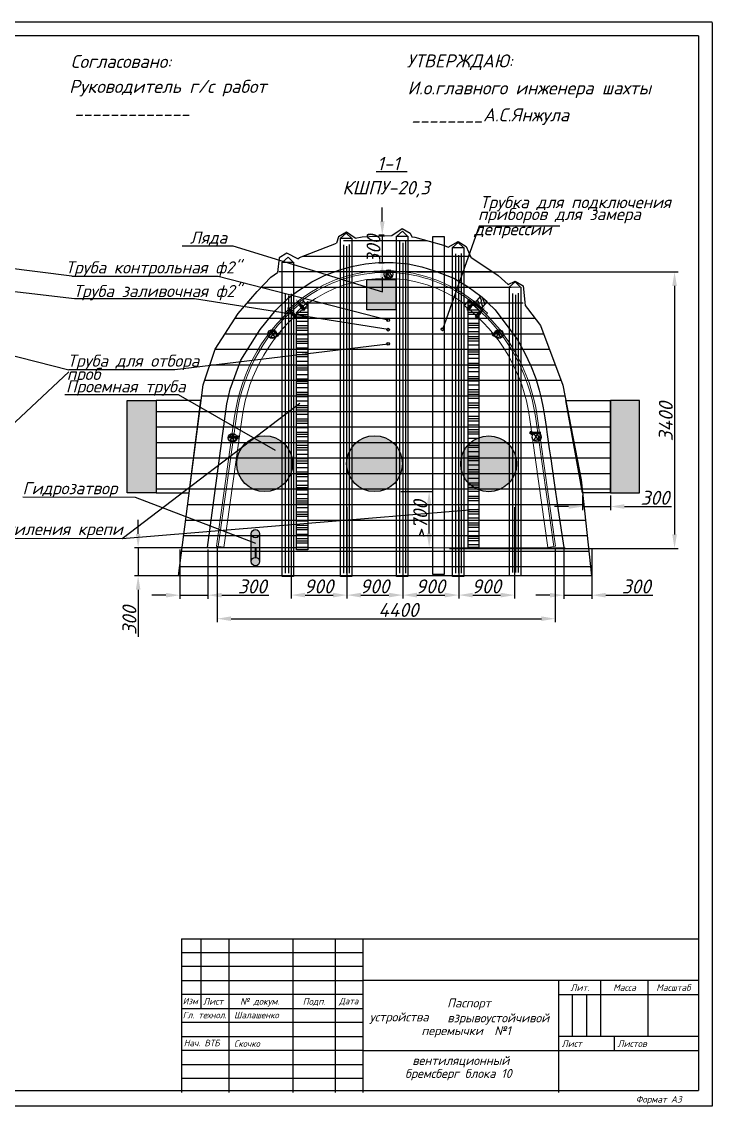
# Model space of a CAD drawing. Header units: millimetres. Extents: x 2479 to 6465, y 644 to 4399.
# Drawn here: x 4567.5 to 4814.7, y 1513.2 to 1901.4 of the extents above; entities that cross this region are included whole.
import ezdxf
from ezdxf.enums import TextEntityAlignment as Align

# ---------------------------------------------------------------- set-up
doc = ezdxf.new("R2010")
doc.units = ezdxf.units.MM
doc.header["$PDMODE"] = 1
doc.linetypes.add('DASHDOT', pattern=[25.4, 12.7, -6.35, 0, -6.35])
doc.layers.add('Layer1', color=5, linetype='Continuous')
doc.layers.add('надписи', color=7, linetype='Continuous')
doc.layers.add('Основной', color=7, linetype='Continuous', lineweight=9)
doc.styles.add('3m', font='italict.shx', dxfattribs={"height": 3})
doc.styles.get("Standard").update_dxf_attribs({"font": 'isocpeui.ttf'})
doc.dimstyles.new('ISO-25$0', dxfattribs={"dimtxt": 2.5, "dimasz": 2.5, "dimexe": 1.25, "dimexo": 2, "dimgap": 3, "dimtad": 1, "dimjust": 2, "dimtih": 1, "dimtoh": 1, "dimdec": 3, "dimlfac": 0.1, "dimtxsty": '3m', "dimblk": 'NONE', "dimcen": 2.5, "dimdle": 2, "dimse1": 1, "dimse2": 1, "dimclrd": 256, "dimclrt": 5, "dimadec": 0, "dimazin": 0, "dimtm": 1e-09, "dimtfac": 1, "dimtdec": 3, "dimtmove": 0, "dimatfit": 3, "dimfxl": 0, "dimlwd": 0, "dimlwe": 0, "dimarcsym": 0})
pattern_1 = [(180, (1736.597, 11.671), (-9e-16, -5.55625), [])]

# ---------------------------------------------------------------- blocks, each defined once
blk = doc.blocks.new('4566')
at = {"color": 7, "linetype": 'DASHDOT', "lineweight": 15}
blk.add_lwpolyline([(2206.3, 8616), (2206.3, 8662.4, -0.399969)], format="xyb", dxfattribs=at)
at = {"color": 7, "linetype": 'Continuous', "lineweight": 15}
for points in [[(2202.8, 8640.5), (2202, 8638)], [(2206.3, 8618.5), (2202, 8618.5)], [(2202.8, 8636.1), (2202.8, 8632.3)], [(2203.8, 8636.5), (2205, 8636.7)], [(2203.8, 8631.9), (2206.2, 8631.9)], [(2204.4, 8631.9), (2204.4, 8629.3)], [(2204.4, 8629.3), (2206.2, 8629.3)], [(2204.4, 8629.3), (2205, 8628.7)], [(2204.8, 8636.1), (2204.8, 8632.3)], [(2205, 8631.9), (2205, 8628.7)], [(2205, 8628.7), (2206.2, 8628.7)], [(2206.3, 8629.3), (2206.3, 8629.3)], [(2206.3, 8628.7), (2206.3, 8628.7)], [(2206.3, 8618.5), (2210.6, 8618.5)], [(2208.8, 8631.9), (2206.4, 8631.9)], [(2208.1, 8629.3), (2206.4, 8629.3)], [(2207.6, 8628.7), (2206.4, 8628.7)], [(2208.8, 8636.5), (2207.6, 8636.7)], [(2207.6, 8631.9), (2207.6, 8628.7)], [(2208.1, 8629.3), (2207.6, 8628.7)], [(2207.8, 8636.1), (2207.8, 8632.3)], [(2208.1, 8631.9), (2208.1, 8629.3)], [(2209.7, 8640.5), (2210.6, 8638)], [(2209.7, 8636.1), (2209.7, 8632.3)]]:
    blk.add_lwpolyline(points, dxfattribs=at)
for points in [[(2202, 8618.5), (2202, 8638, 0.307362)], [(2204.3, 8639.8), (2204.3, 8656.2, 0.418788)], [(2208.3, 8639.8), (2208.3, 8656.2, -0.418788)], [(2210.6, 8618.5), (2210.6, 8638, -0.3072)]]:
    blk.add_lwpolyline(points, format="xyb", dxfattribs=at)
for centre, radius, start, end in [((2206.7, 8655), 2.62, 98.149, 153.8203), ((2205.9, 8655), 2.62, 26.1797, 81.851), ((2205.7, 8641.8), 5.29, 224.9447, 275.812), ((2205.7, 8643.9), 4.42, 230.4708, 278.6126), ((2203.8, 8635.1), 1.43, 48.5483, 132.3114), ((2203.8, 8633.3), 1.43, 227.6886, 311.4517), ((2206, 8634), 2.44, 84.4776, 121.676), ((2206, 8634.3), 2.44, 238.324, 275.5224), ((2206.9, 8643.9), 4.42, 261.3874, 309.5292), ((2206.8, 8641.8), 5.29, 264.188, 315.0553), ((2206.5, 8634), 2.44, 58.324, 95.5224), ((2206.5, 8634.3), 2.44, 264.4776, 301.676), ((2208.7, 8635.1), 1.43, 47.6886, 131.4517), ((2208.7, 8633.3), 1.43, 228.5483, 312.3114)]:
    blk.add_arc(centre, radius, start, end, dxfattribs=at)
blk = doc.blocks.new('rasklin')
at = {"color": 22, "linetype": 'Continuous'}
for p, q in [((-1.56, 0.8), (-0.89, 1.2)), ((-0.89, 1.2), (-0.18, 1.44)), ((-0.18, 1.44), (0.36, 2.21)), ((0.36, 2.21), (0.9, 2.6)), ((0.9, 2.6), (1.57, 2.69))]:
    blk.add_line(p, q, dxfattribs=at)
at = {"color": 7, "linetype": 'Continuous'}
blk.add_lwpolyline([(-1.58, 0), (-1.58, 3.19), (1.58, 3.19), (1.58, 0)], close=True, dxfattribs=at)
at = {"color": 22, "linetype": 'Continuous'}
for points in [[(-1.57, 2.74), (-1.44, 2.82), (-1.34, 3.06), (-0.91, 3), (-0.65, 3.19)], [(-1.57, 1.88), (-1.03, 2.33), (-0.22, 2.69), (0.48, 3.18)], [(-1.57, 0), (-1.09, 0.24), (-0.17, 0.33), (0.22, 0.84), (0.86, 1.17), (1.39, 1.36), (1.57, 1.63)], [(0.77, 0), (0.97, 0.16), (1.2, 0.27), (1.32, 0.47), (1.57, 0.58)]]:
    blk.add_lwpolyline(points, dxfattribs=at)
blk = doc.blocks.new('*D278')
at = {"color": 0, "linetype": 'Continuous', "lineweight": -2}
for p, q in [((4708.98, 1811.78), (4802.44, 1811.78)), ((4801.19, 1806.78), (4801.19, 1717.84)), ((4720.68, 1712.84), (4802.44, 1712.84))]:
    blk.add_line(p, q, dxfattribs=at)
at = {"color": 0, "linetype": 'Continuous', "lineweight": 40}
for points in [[(4800.36, 1806.78), (4802.02, 1806.78), (4801.19, 1811.78)], [(4800.36, 1717.84), (4802.02, 1717.84), (4801.19, 1712.84)]]:
    blk.add_solid(points, dxfattribs=at)
at = {"layer": 'Defpoints', "color": 0, "linetype": 'Continuous', "lineweight": 40}
for p in [(4708.35, 1811.78), (4720.05, 1712.84), (4801.19, 1712.84)]:
    blk.add_point(p, dxfattribs=at)
at = {"color": 0, "linetype": 'Continuous', "lineweight": 18, "insert": (4798.06, 1758.21), "char_height": 5, "attachment_point": 5, "rotation": 90}
blk.add_mtext('3400', dxfattribs=at)
blk = doc.blocks.new('*D279')
at = {"color": 0, "linetype": 'Continuous', "lineweight": -2}
for p, q in [((4637.44, 1713.68), (4637.44, 1686.44)), ((4758.51, 1712.85), (4758.51, 1686.44)), ((4642.44, 1687.69), (4753.51, 1687.69))]:
    blk.add_line(p, q, dxfattribs=at)
at = {"color": 0, "linetype": 'Continuous', "lineweight": 40}
for points in [[(4642.44, 1688.52), (4642.44, 1686.86), (4637.44, 1687.69)], [(4753.51, 1688.52), (4753.51, 1686.86), (4758.51, 1687.69)]]:
    blk.add_solid(points, dxfattribs=at)
at = {"layer": 'Defpoints', "color": 0, "linetype": 'Continuous', "lineweight": 40}
for p in [(4637.44, 1714.3), (4758.51, 1713.48), (4758.51, 1687.69)]:
    blk.add_point(p, dxfattribs=at)
at = {"color": 0, "linetype": 'Continuous', "lineweight": 18, "insert": (4702.35, 1690.81), "char_height": 5, "attachment_point": 5}
blk.add_mtext('4400', dxfattribs=at)
blk = doc.blocks.new('*D280')
at = {"color": 0, "linetype": 'Continuous', "lineweight": -2}
for p, q in [((4761.56, 1712.5), (4761.56, 1694.85)), ((4771.56, 1712.5), (4771.56, 1694.85)), ((4756.56, 1696.1), (4751.56, 1696.1)), ((4761.56, 1696.1), (4771.56, 1696.1)), ((4776.56, 1696.1), (4793.43, 1696.1))]:
    blk.add_line(p, q, dxfattribs=at)
at = {"color": 0, "linetype": 'Continuous', "lineweight": 40}
for points in [[(4756.56, 1696.94), (4756.56, 1695.27), (4761.56, 1696.1)], [(4776.56, 1696.94), (4776.56, 1695.27), (4771.56, 1696.1)]]:
    blk.add_solid(points, dxfattribs=at)
at = {"layer": 'Defpoints', "color": 0, "linetype": 'Continuous', "lineweight": 40}
for p in [(4761.56, 1713.13), (4771.56, 1713.13), (4771.56, 1696.1)]:
    blk.add_point(p, dxfattribs=at)
at = {"color": 0, "linetype": 'Continuous', "lineweight": 18, "insert": (4787.49, 1699.23), "char_height": 5, "attachment_point": 5}
blk.add_mtext('300', dxfattribs=at)
blk = doc.blocks.new('*D281')
at = {"color": 0, "linetype": 'Continuous', "lineweight": -2}
for p, q in [((4624.12, 1712.5), (4624.12, 1694.85)), ((4634.12, 1712.5), (4634.12, 1694.85)), ((4619.12, 1696.1), (4614.12, 1696.1)), ((4624.12, 1696.1), (4634.12, 1696.1)), ((4639.12, 1696.1), (4655.99, 1696.1))]:
    blk.add_line(p, q, dxfattribs=at)
at = {"color": 0, "linetype": 'Continuous', "lineweight": 40}
for points in [[(4619.12, 1696.94), (4619.12, 1695.27), (4624.12, 1696.1)], [(4639.12, 1696.94), (4639.12, 1695.27), (4634.12, 1696.1)]]:
    blk.add_solid(points, dxfattribs=at)
at = {"layer": 'Defpoints', "color": 0, "linetype": 'Continuous', "lineweight": 40}
for p in [(4624.12, 1713.13), (4634.12, 1713.13), (4634.12, 1696.1)]:
    blk.add_point(p, dxfattribs=at)
at = {"color": 0, "linetype": 'Continuous', "lineweight": 18, "insert": (4650.05, 1699.23), "char_height": 5, "attachment_point": 5}
blk.add_mtext('300', dxfattribs=at)
blk = doc.blocks.new('*D282')
at = {"color": 0, "linetype": 'Continuous', "lineweight": -2}
for p, q in [((4609.19, 1718.02), (4609.19, 1723.02)), ((4707.64, 1713.02), (4607.94, 1713.02)), ((4609.19, 1713.02), (4609.19, 1703.02)), ((4707.64, 1703.02), (4607.94, 1703.02)), ((4609.19, 1698.02), (4609.19, 1681.15))]:
    blk.add_line(p, q, dxfattribs=at)
at = {"color": 0, "linetype": 'Continuous', "lineweight": 40}
for points in [[(4608.36, 1718.02), (4610.03, 1718.02), (4609.19, 1713.02)], [(4608.36, 1698.02), (4610.03, 1698.02), (4609.19, 1703.02)]]:
    blk.add_solid(points, dxfattribs=at)
at = {"layer": 'Defpoints', "color": 0, "linetype": 'Continuous', "lineweight": 40}
for p in [(4708.27, 1713.02), (4609.19, 1703.02), (4708.27, 1703.02)]:
    blk.add_point(p, dxfattribs=at)
at = {"color": 0, "linetype": 'Continuous', "lineweight": 18, "insert": (4606.07, 1687.09), "char_height": 5, "attachment_point": 5, "rotation": 90}
blk.add_mtext('300', dxfattribs=at)
blk = doc.blocks.new('*D283')
at = {"color": 0, "linetype": 'Continuous', "lineweight": -2}
for p, q in [((4696.58, 1829.91), (4696.58, 1834.91)), ((4697.28, 1824.91), (4695.33, 1824.91)), ((4696.58, 1824.91), (4696.58, 1814.91)), ((4697.28, 1814.91), (4695.33, 1814.91)), ((4696.58, 1809.91), (4696.58, 1804.91))]:
    blk.add_line(p, q, dxfattribs=at)
at = {"color": 0, "linetype": 'Continuous', "lineweight": 40}
for points in [[(4695.74, 1829.91), (4697.41, 1829.91), (4696.58, 1824.91)], [(4695.74, 1809.91), (4697.41, 1809.91), (4696.58, 1814.91)]]:
    blk.add_solid(points, dxfattribs=at)
at = {"layer": 'Defpoints', "color": 0, "linetype": 'Continuous', "lineweight": 40}
for p in [(4697.91, 1824.91), (4696.58, 1814.91), (4697.91, 1814.91)]:
    blk.add_point(p, dxfattribs=at)
at = {"color": 0, "linetype": 'Continuous', "lineweight": 18, "insert": (4693.45, 1819.91), "char_height": 5, "attachment_point": 5, "rotation": 90}
blk.add_mtext('300', dxfattribs=at)
blk = doc.blocks.new('*D284')
at = {"color": 0, "linetype": 'Continuous', "lineweight": -2}
for p, q in [((4768.27, 1731.78), (4768.27, 1726.58)), ((4778.27, 1731.78), (4778.27, 1726.58)), ((4763.27, 1727.83), (4758.27, 1727.83)), ((4768.27, 1727.83), (4778.27, 1727.83)), ((4783.27, 1727.83), (4800.14, 1727.83))]:
    blk.add_line(p, q, dxfattribs=at)
at = {"color": 0, "linetype": 'Continuous', "lineweight": 40}
for points in [[(4763.27, 1728.67), (4763.27, 1727), (4768.27, 1727.83)], [(4783.27, 1728.67), (4783.27, 1727), (4778.27, 1727.83)]]:
    blk.add_solid(points, dxfattribs=at)
at = {"layer": 'Defpoints', "color": 0, "linetype": 'Continuous', "lineweight": 40}
for p in [(4768.27, 1732.4), (4778.27, 1732.4), (4778.27, 1727.83)]:
    blk.add_point(p, dxfattribs=at)
at = {"color": 0, "linetype": 'Continuous', "lineweight": 18, "insert": (4794.21, 1730.96), "char_height": 5, "attachment_point": 5}
blk.add_mtext('300', dxfattribs=at)
blk = doc.blocks.new('*D292')
at = {"color": 0, "linetype": 'Continuous', "lineweight": -2}
for p, q in [((4703.21, 1733.2), (4714.6, 1733.2)), ((4713.35, 1718.2), (4713.35, 1728.2)), ((4703.21, 1713.2), (4714.6, 1713.2))]:
    blk.add_line(p, q, dxfattribs=at)
at = {"color": 0, "linetype": 'Continuous', "lineweight": 40}
for points in [[(4712.52, 1728.2), (4714.18, 1728.2), (4713.35, 1733.2)], [(4712.52, 1718.2), (4714.18, 1718.2), (4713.35, 1713.2)]]:
    blk.add_solid(points, dxfattribs=at)
at = {"layer": 'Defpoints', "color": 0, "linetype": 'Continuous', "lineweight": 40}
for p in [(4702.58, 1733.2), (4713.35, 1733.2), (4702.58, 1713.2)]:
    blk.add_point(p, dxfattribs=at)
at = {"color": 0, "linetype": 'Continuous', "lineweight": 18, "insert": (4710.19, 1723.2), "char_height": 5, "attachment_point": 5, "rotation": 90}
blk.add_mtext('>700', dxfattribs=at)
blk = doc.blocks.new('*D297')
at = {"color": 0, "linetype": 'Continuous', "lineweight": -2}
for p, q in [((4723.95, 1727.59), (4723.95, 1694.89)), ((4743.95, 1727.59), (4743.95, 1694.89)), ((4728.95, 1696.14), (4738.95, 1696.14))]:
    blk.add_line(p, q, dxfattribs=at)
at = {"color": 0, "linetype": 'Continuous', "lineweight": 40}
for points in [[(4728.95, 1696.97), (4728.95, 1695.3), (4723.95, 1696.14)], [(4738.95, 1696.97), (4738.95, 1695.3), (4743.95, 1696.14)]]:
    blk.add_solid(points, dxfattribs=at)
at = {"layer": 'Defpoints', "color": 0, "linetype": 'Continuous', "lineweight": 40}
for p in [(4723.95, 1728.21), (4743.95, 1728.21), (4743.95, 1696.14)]:
    blk.add_point(p, dxfattribs=at)
at = {"color": 0, "linetype": 'Continuous', "lineweight": 18, "insert": (4733.82, 1699.26), "char_height": 5, "attachment_point": 5}
blk.add_mtext('900', dxfattribs=at)
blk = doc.blocks.new('*D274')
at = {"color": 0, "linetype": 'Continuous', "lineweight": -2}
for p, q in [((4703.95, 1727.59), (4703.95, 1694.89)), ((4723.95, 1727.59), (4723.95, 1694.89)), ((4708.95, 1696.14), (4718.95, 1696.14))]:
    blk.add_line(p, q, dxfattribs=at)
at = {"color": 0, "linetype": 'Continuous', "lineweight": 40}
for points in [[(4708.95, 1696.97), (4708.95, 1695.3), (4703.95, 1696.14)], [(4718.95, 1696.97), (4718.95, 1695.3), (4723.95, 1696.14)]]:
    blk.add_solid(points, dxfattribs=at)
at = {"layer": 'Defpoints', "color": 0, "linetype": 'Continuous', "lineweight": 40}
for p in [(4703.95, 1728.21), (4723.95, 1728.21), (4723.95, 1696.14)]:
    blk.add_point(p, dxfattribs=at)
at = {"color": 0, "linetype": 'Continuous', "lineweight": 18, "insert": (4713.82, 1699.26), "char_height": 5, "attachment_point": 5}
blk.add_mtext('900', dxfattribs=at)
blk = doc.blocks.new('*D275')
at = {"color": 0, "linetype": 'Continuous', "lineweight": -2}
for p, q in [((4683.95, 1727.59), (4683.95, 1694.89)), ((4703.95, 1727.59), (4703.95, 1694.89)), ((4688.95, 1696.14), (4698.95, 1696.14))]:
    blk.add_line(p, q, dxfattribs=at)
at = {"color": 0, "linetype": 'Continuous', "lineweight": 40}
for points in [[(4688.95, 1696.97), (4688.95, 1695.3), (4683.95, 1696.14)], [(4698.95, 1696.97), (4698.95, 1695.3), (4703.95, 1696.14)]]:
    blk.add_solid(points, dxfattribs=at)
at = {"layer": 'Defpoints', "color": 0, "linetype": 'Continuous', "lineweight": 40}
for p in [(4683.95, 1728.21), (4703.95, 1728.21), (4703.95, 1696.14)]:
    blk.add_point(p, dxfattribs=at)
at = {"color": 0, "linetype": 'Continuous', "lineweight": 18, "insert": (4693.82, 1699.26), "char_height": 5, "attachment_point": 5}
blk.add_mtext('900', dxfattribs=at)
blk = doc.blocks.new('*D276')
at = {"color": 0, "linetype": 'Continuous', "lineweight": -2}
for p, q in [((4663.95, 1727.59), (4663.95, 1694.89)), ((4683.95, 1727.59), (4683.95, 1694.89)), ((4668.95, 1696.14), (4678.95, 1696.14))]:
    blk.add_line(p, q, dxfattribs=at)
at = {"color": 0, "linetype": 'Continuous', "lineweight": 40}
for points in [[(4668.95, 1696.97), (4668.95, 1695.3), (4663.95, 1696.14)], [(4678.95, 1696.97), (4678.95, 1695.3), (4683.95, 1696.14)]]:
    blk.add_solid(points, dxfattribs=at)
at = {"layer": 'Defpoints', "color": 0, "linetype": 'Continuous', "lineweight": 40}
for p in [(4663.95, 1728.21), (4683.95, 1728.21), (4683.95, 1696.14)]:
    blk.add_point(p, dxfattribs=at)
at = {"color": 0, "linetype": 'Continuous', "lineweight": 18, "insert": (4673.82, 1699.26), "char_height": 5, "attachment_point": 5}
blk.add_mtext('900', dxfattribs=at)

msp = doc.modelspace()

# ---------------------------------------------------------------- hatches: boundary and pattern name
msp.add_hatch(color=7).paths.add_polyline_path([(4691.00079, 1809.06442), (4701.44199, 1809.06442), (4701.44199, 1798.22435), (4691.00079, 1798.22435)])
h = msp.add_hatch()
h.set_pattern_fill('CLAY', color=12, style=0)
h.set_pattern_definition([(180, (8620.4567, 506.0203), (0, 4.7625), []), (180, (8620.4567, 506.814), (0, 4.7625), []), (180, (8620.4567, 507.608), (0, 4.7625), []), (180, (8620.4567, 509.1953), (0, 4.7625), [4.7625, -3.175])])
h.paths.add_polyline_path([(4727.25488, 1713.25104), (4731.31517, 1713.25104), (4731.27459, 1798.13898), (4727.25486, 1802.15479)])
h = msp.add_hatch()
h.set_pattern_fill('CLAY', color=12, style=0)
h.set_pattern_definition([(0, (776.736, 505.1415), (0, 4.7625), []), (0, (776.736, 505.935), (0, 4.7625), []), (0, (776.736, 506.729), (0, 4.7625), []), (0, (776.736, 508.3165), (0, 4.7625), [4.7625, -3.175])])
h.paths.add_polyline_path([(4669.93777, 1801.2759), (4665.91804, 1797.26009), (4665.87746, 1712.37216), (4669.93775, 1712.37216)])
h = msp.add_hatch(color=5)
edge = h.paths.add_edge_path()
edge.add_arc((4654.49195, 1743.18604), 10, 0, 360)
h = msp.add_hatch(color=5)
edge = h.paths.add_edge_path()
edge.add_arc((4693.8241, 1743.18604), 10, 0, 360)
h = msp.add_hatch(color=5)
edge = h.paths.add_edge_path()
edge.add_arc((4734.6701, 1743.13896), 10, 0, 360)
at = {"layer": 'Layer1'}
h = msp.add_hatch(color=7, dxfattribs=at)
h.paths.add_polyline_path([(4652.66954, 1718.12079, -1), (4649.66954, 1718.12079), (4649.66954, 1713.01675), (4652.66954, 1713.01675)])
h.paths.add_polyline_path([(4652.66954, 1718.12079, 1), (4649.66954, 1718.12079, 1)])
h.paths.add_polyline_path([(4652.66954, 1713.01675), (4649.66954, 1713.01675), (4649.66954, 1708.12075, -1), (4652.66954, 1708.12075)])
h.paths.add_polyline_path([(4649.66954, 1708.12075, 1), (4652.66954, 1708.12075, 1)])
at = {"layer": 'надписи'}
h = msp.add_hatch(dxfattribs=at)
h.set_pattern_fill('ANSI31', color=12, scale=1.75, angle=135, style=0)
h.set_pattern_definition(pattern_1)
h.paths.add_polyline_path([(4623.60268, 1703.04706), (4632.46465, 1771.43534), (4636.76021, 1784.14331), (4645.00005, 1796.88529), (4651.74625, 1804.84966), (4656.65258, 1809.92585), (4666.99091, 1817.01501), (4683.56845, 1823.35366), (4689.43852, 1824.31638), (4701.52911, 1824.92903), (4708.24959, 1824.22886), (4718.43841, 1821.34069), (4726.44377, 1818.34915), (4738.0963, 1810.47231), (4744.14159, 1805.04604), (4748.52224, 1798.65704), (4753.26551, 1792.57679), (4761.15068, 1771.3093), (4767.70875, 1737.37845), (4771.46295, 1703.04522)])
for points in [[(4605.25486, 1765.82305), (4615.69571, 1765.82305), (4615.69571, 1732.71785), (4605.25486, 1732.71785)], [(4788.66764, 1765.82305), (4778.22679, 1765.82305), (4778.22679, 1732.71785), (4788.66764, 1732.71785)]]:
    msp.add_hatch(color=256, dxfattribs=at).paths.add_polyline_path(points)
h = msp.add_hatch(dxfattribs=at)
h.set_pattern_fill('ANSI31', color=12, scale=1.75, angle=135, style=0)
h.set_pattern_definition(pattern_1)
h.paths.add_polyline_path([(4631.6486, 1765.76537), (4615.68582, 1765.76537), (4615.68582, 1732.7387), (4627.42463, 1732.7387)])
h = msp.add_hatch(dxfattribs=at)
h.set_pattern_fill('ANSI31', color=12, scale=1.75, angle=135, style=0)
h.set_pattern_definition(pattern_1)
h.paths.add_polyline_path([(4762.22683, 1765.76537), (4778.1896, 1765.76537), (4778.1896, 1732.7387), (4768.23624, 1732.7387)])

# ---------------------------------------------------------------- linework, layer by layer
at = {"color": 7}
for p, q in [((4234.90754, 1901.371), (4814.70477, 1901.371)), ((4814.70477, 1901.11641), (4814.70477, 1513.1796)), ((4254.90754, 1896.371), (4809.70477, 1896.371)), ((4809.70477, 1896.35067), (4809.70477, 1518.86984)), ((4624.70477, 1573.16104), (4809.70477, 1573.16104)), ((4624.78436, 1518.16104), (4624.78436, 1573.16104)), ((4631.70477, 1548.16104), (4631.70477, 1573.16104)), ((4641.70477, 1573.16104), (4641.70477, 1518.16104)), ((4664.70477, 1518.16104), (4664.70477, 1573.16104)), ((4679.70477, 1573.16104), (4679.70477, 1518.16104)), ((4689.70477, 1518.16104), (4689.70477, 1573.16104)), ((4624.70477, 1568.16104), (4689.70477, 1568.16104)), ((4689.70477, 1563.16104), (4624.70477, 1563.16104)), ((4624.70477, 1558.16104), (4689.70477, 1558.16104)), ((4809.70477, 1558.16104), (4689.70477, 1558.16104)), ((4759.70477, 1558.16104), (4759.70477, 1518.16104)), ((4774.70477, 1558.16104), (4774.70477, 1538.16104)), ((4791.70477, 1538.16104), (4791.70477, 1558.16104)), ((4689.70477, 1553.16104), (4624.70477, 1553.16104)), ((4759.70477, 1553.16104), (4809.70477, 1553.16104)), ((4764.70477, 1538.16104), (4764.70477, 1553.16104)), ((4769.70477, 1553.16104), (4769.70477, 1538.16104)), ((4624.70477, 1548.16104), (4689.70477, 1548.16104)), ((4689.70477, 1543.16104), (4624.70477, 1543.16104)), ((4624.70477, 1538.16104), (4689.70477, 1538.16104)), ((4809.70477, 1538.16104), (4759.70477, 1538.16104)), ((4779.70477, 1533.16104), (4779.70477, 1538.16104)), ((4689.70477, 1533.16104), (4624.70477, 1533.16104)), ((4689.70477, 1533.16104), (4809.70477, 1533.16104)), ((4624.70477, 1528.16104), (4689.70477, 1528.16104)), ((4689.70477, 1523.16104), (4624.70477, 1523.16104)), ((4254.98374, 1518.8173), (4809.70477, 1518.8173)), ((4814.70477, 1513.16104), (4234.75534, 1513.16104))]:
    msp.add_line(p, q, dxfattribs=at)
at = {"color": 112, "lineweight": 50}
for p, q in [((4698.14025, 1812.36292), (4698.14025, 1809.16957)), ((4657.23877, 1791.12886), (4659.35526, 1789.26652)), ((4738.6055, 1791.12886), (4736.48901, 1789.26652)), ((4736.48901, 1789.26652), (4736.06034, 1788.89175)), ((4641.32759, 1752.7164), (4645.01942, 1752.7164)), ((4753.37346, 1754.20019), (4749.25022, 1754.20019))]:
    msp.add_line(p, q, dxfattribs=at)
for p, q in [((4603.45426, 1716.39603), (4667.07947, 1764.84922)), ((4603.45426, 1716.39603), (4730.62181, 1726.94099)), ((4536.71165, 1716.55689), (4603.45426, 1716.39603))]:
    msp.add_line(p, q)
at = {"lineweight": 13}
msp.add_line((4633.99569, 1713.02465), (4762.0782, 1713.02465), dxfattribs=at)
at = {"color": 1, "lineweight": 40}
msp.add_line((4651.22936, 1712.96352), (4651.22936, 1709.61497), dxfattribs=at)
for points in [[(4662.79896, 1802.41327), (4663.03423, 1802.51543), (4666.24367, 1804.92737), (4671.40216, 1808.22108), (4675.90649, 1810.48512), (4680.99959, 1812.47623), (4685.57611, 1813.78281), (4690.59994, 1814.74551), (4695.25832, 1815.2), (4700.49052, 1815.2), (4705.81182, 1814.71546), (4710.77409, 1813.65597), (4715.2699, 1812.19385), (4722.14285, 1809.54239), (4727.37671, 1806.47171), (4731.89026, 1803.11316), (4736.98387, 1798.26466), (4740.82164, 1793.08546), (4744.80761, 1787.73796), (4747.64168, 1782.68116), (4749.77993, 1778.20185), (4751.4897, 1773.70541), (4752.7171, 1769.49022), (4753.44566, 1766.62135), (4754.17309, 1763.13806), (4754.78259, 1759.52975), (4755.21992, 1756.47586), (4755.63226, 1753.57502), (4756.35103, 1748.52406), (4756.87314, 1744.90718), (4758.01417, 1737.19838), (4759.58903, 1726.44005), (4761.52007, 1713.20407)], [(4634.07374, 1713.20407), (4640.94221, 1764.58271), (4642.15746, 1769.81283), (4645.96693, 1780.25438), (4652.8963, 1791.19246), (4658.50515, 1798.14975), (4663.0825, 1802.59469)]]:
    msp.add_lwpolyline(points)
at = {"lineweight": 30}
msp.add_lwpolyline([(4691.00079, 1809.06442), (4701.44199, 1809.06442), (4701.44199, 1798.22435), (4691.00079, 1798.22435)], close=True, dxfattribs=at)
at = {"color": 112, "lineweight": 50}
for points in [[(4697.65519, 1809.3977), (4698.74265, 1809.3977), (4698.82732, 1809.46476)], [(4658.96539, 1788.79361), (4659.84942, 1789.82963), (4659.84942, 1790.0664)], [(4736.87888, 1788.79361), (4735.99485, 1789.82963), (4735.99485, 1790.0664)], [(4750.05815, 1753.45571), (4749.84661, 1754.6802), (4749.89796, 1754.78235)], [(4644.6429, 1751.97192), (4644.85443, 1753.19641), (4644.80309, 1753.29856)]]:
    msp.add_lwpolyline(points, dxfattribs=at)
at = {"linetype": 'Continuous'}
for points in [[(4698.63952, 1812.35011), (4700.17466, 1810.03101), (4697.8022, 1809.75222), (4699.41343, 1812.42615), (4697.76414, 1812.04596), (4699.61642, 1809.63816)], [(4657.39189, 1790.94853), (4655.85675, 1788.62943), (4658.22922, 1788.35064), (4656.61798, 1791.02457), (4658.26728, 1790.64438), (4656.41499, 1788.23658)], [(4738.13187, 1790.94853), (4739.66701, 1788.62943), (4737.29455, 1788.35064), (4738.90579, 1791.02457), (4737.25649, 1790.64438), (4739.10877, 1788.23658)], [(4642.81075, 1753.83825), (4644.34589, 1751.51915), (4641.97343, 1751.24036), (4643.58466, 1753.91429), (4641.93537, 1753.5341), (4643.78765, 1751.1263)], [(4751.64235, 1754.10385), (4753.17748, 1751.78475), (4750.80502, 1751.50595), (4752.41626, 1754.17988), (4750.76696, 1753.7997), (4752.61925, 1751.39189)]]:
    msp.add_lwpolyline(points, dxfattribs=at)
for centre in [(4698.83629, 1810.96401), (4657.19513, 1789.56243), (4738.32864, 1789.56243), (4643.00752, 1752.45215), (4751.83911, 1752.71775)]:
    msp.add_circle(centre, 1.55653, dxfattribs=at)
for centre, radius in [((4698.68456, 1794.57327), 0.5), ((4698.68456, 1791.13985), 0.5), ((4718.166, 1791.27609), 0.5), ((4698.68456, 1786.06369), 0.5), ((4654.49195, 1743.18604), 10), ((4693.8241, 1743.18604), 10), ((4734.6701, 1743.13896), 10)]:
    msp.add_circle(centre, radius)
at = {"layer": 'Layer1', "lineweight": 30}
for points in [[(4649.66954, 1708.12075), (4649.66954, 1718.12079)], [(4652.66954, 1718.12079), (4652.66954, 1708.12075)]]:
    msp.add_lwpolyline(points, dxfattribs=at)
for centre in [(4651.16954, 1718.12079), (4651.16954, 1708.12075)]:
    msp.add_circle(centre, 1.5, dxfattribs=at)
at = {"layer": 'надписи', "color": 0}
msp.add_lwpolyline([(4694.43609, 1847.74343), (4705.48795, 1847.74343)], dxfattribs=at)
at = {"layer": 'надписи'}
for points in [[(4585.49814, 1810.27023), (4377.40842, 1836.56808)], [(4586.4589, 1802.17514), (4394.01587, 1824.72858)], [(4686.89293, 1823.89889), (4683.71858, 1826.03398), (4680.94823, 1824.34947), (4680.16395, 1822.0519)], [(4686.89293, 1823.89889), (4689.43852, 1824.31638), (4699.98346, 1824.85071)], [(4699.98346, 1824.85071), (4703.7414, 1827.37833), (4706.51175, 1825.69381), (4707.12269, 1824.34627)], [(4760.08188, 1828.23063), (4731.23922, 1828.23063), (4718.16525, 1791.22194)], [(4624.92503, 1821.11447), (4624.92503, 1821.11447), (4643.10549, 1821.11447), (4696.7085, 1804.69885)], [(4666.29783, 1816.53975), (4666.99091, 1817.01501), (4680.16395, 1822.0519)], [(4707.12269, 1824.34627), (4708.24959, 1824.22886), (4718.43841, 1821.34069), (4720.17234, 1820.69273)], [(4720.17234, 1820.69273), (4723.79008, 1822.64741), (4726.56044, 1820.96289), (4728.32063, 1817.08044)], [(4584.39047, 1776.70221), (4426.1768, 1816.99803)], [(4666.29783, 1816.53975), (4662.44579, 1818.49666), (4659.67544, 1816.81214), (4659.08313, 1811.59252)], [(4728.32063, 1817.08044), (4738.0963, 1810.47231), (4741.594, 1807.33276)], [(4585.49814, 1810.27023), (4585.49814, 1810.27023), (4637.78541, 1810.27023), (4698.58942, 1794.65727)], [(4747.75134, 1799.78136), (4748.52224, 1798.65704), (4753.26551, 1792.57679), (4761.15068, 1771.3093), (4767.70875, 1737.37845), (4771.46295, 1703.04522), (4623.60268, 1703.04706), (4632.46465, 1771.43534), (4636.76021, 1784.14331), (4645.00005, 1796.88529), (4651.74625, 1804.84966), (4656.65258, 1809.92585), (4659.08313, 1811.59252)], [(4741.594, 1807.33276), (4744.18189, 1808.50784), (4746.95224, 1806.82332), (4747.75134, 1799.78136)], [(4698.64791, 1791.18569), (4629.3919, 1802.17514), (4586.4589, 1802.17514), (4586.4589, 1802.17514)], [(4584.3893, 1776.92888), (4584.3893, 1776.92888), (4622.33841, 1776.92888), (4698.68456, 1786.06369)], [(4714.8127, 1784.79972), (4714.8127, 1784.79972)], [(4584.39047, 1776.01718), (4412.98248, 1615.43963)], [(4567.88017, 1731.33247), (4567.88017, 1731.33247), (4608.18767, 1731.17554), (4651.14199, 1714.73019)]]:
    msp.add_lwpolyline(points, dxfattribs=at)
at = {"layer": 'надписи', "color": 12}
for points in [[(4681.63867, 1823.87071), (4683.67913, 1825.69815), (4685.51123, 1823.91136)], [(4701.76646, 1824.609), (4703.80692, 1826.43645), (4705.63901, 1824.64966)], [(4682.66123, 1821.4554), (4682.66123, 1721.5519)], [(4683.77307, 1820.9795), (4683.77307, 1721.5519)], [(4684.71813, 1821.57437), (4684.71813, 1721.5519)], [(4702.78902, 1822.71901), (4702.78902, 1722.81552)], [(4703.90085, 1822.24312), (4703.90085, 1722.81552)], [(4704.84592, 1822.83799), (4704.84592, 1722.81552)], [(4721.75649, 1820.53798), (4723.79695, 1822.36542), (4725.62905, 1820.57864)], [(4660.8431, 1815.25109), (4662.88357, 1817.07853), (4664.71566, 1815.29174)], [(4722.77905, 1818.33848), (4722.77905, 1718.43499)], [(4723.89089, 1817.86258), (4723.89089, 1718.43499)], [(4724.83595, 1818.45746), (4724.83595, 1718.43499)], [(4742.07403, 1806.43427), (4744.11449, 1808.26171), (4745.94659, 1806.47493)], [(4661.86566, 1803.87222), (4661.86566, 1703.96873)], [(4662.9775, 1803.39632), (4662.9775, 1703.96873)], [(4663.92256, 1803.9912), (4663.92256, 1703.96873)], [(4682.66123, 1803.87222), (4682.66123, 1703.96873)], [(4683.77307, 1803.39632), (4683.77307, 1703.96873)], [(4684.71813, 1803.9912), (4684.71813, 1703.96873)], [(4702.78902, 1803.87222), (4702.78902, 1703.96873)], [(4703.90085, 1803.39632), (4703.90085, 1703.96873)], [(4704.84592, 1803.9912), (4704.84592, 1703.96873)], [(4722.77905, 1803.87222), (4722.77905, 1703.96873)], [(4723.89089, 1803.39632), (4723.89089, 1703.96873)], [(4724.83595, 1803.9912), (4724.83595, 1703.96873)], [(4743.18333, 1804.09596), (4743.18333, 1704.19247)], [(4744.29517, 1803.62006), (4744.29517, 1704.19247)], [(4745.24023, 1804.21494), (4745.24023, 1704.19247)]]:
    msp.add_lwpolyline(points, dxfattribs=at)
for points in [[(4701.72382, 1824.61976), (4705.78411, 1824.6444), (4705.78411, 1702.8439), (4701.72382, 1702.8439)], [(4681.59604, 1823.89277), (4685.65633, 1823.84077), (4685.65633, 1702.8439), (4681.59604, 1702.8439)], [(4721.71385, 1820.57481), (4725.77414, 1820.57806), (4725.77414, 1702.8439), (4721.71385, 1702.8439)], [(4660.80047, 1815.27598), (4664.86076, 1815.31705), (4664.86076, 1702.8439), (4660.80047, 1702.8439)], [(4742.11813, 1806.42137), (4746.17842, 1806.37245), (4746.17842, 1703.06764), (4742.11813, 1703.06764)], [(4731.27459, 1798.13898), (4727.25486, 1802.15479), (4727.25488, 1713.25104), (4731.31517, 1713.25104)], [(4665.91804, 1797.26009), (4669.93777, 1801.2759), (4669.93775, 1712.37216), (4665.87746, 1712.37216)]]:
    msp.add_lwpolyline(points, close=True, dxfattribs=at)
at = {"layer": 'надписи'}
for points in [[(4714.70347, 1824.50689), (4718.76376, 1824.45489), (4718.76376, 1703.45802), (4714.70347, 1703.45802)], [(4605.25486, 1765.82305), (4615.69571, 1765.82305), (4615.69571, 1732.71785), (4605.25486, 1732.71785)], [(4631.6486, 1765.76537), (4615.68582, 1765.76537), (4615.68582, 1732.7387), (4627.42463, 1732.7387), (4631.6486, 1765.76537)], [(4762.22683, 1765.76537), (4778.1896, 1765.76537), (4778.1896, 1732.7387), (4768.23624, 1732.7387), (4762.22683, 1765.76537)], [(4788.66764, 1765.82305), (4778.22679, 1765.82305), (4778.22679, 1732.71785), (4788.66764, 1732.71785)]]:
    msp.add_lwpolyline(points, close=True, dxfattribs=at)
at = {"layer": 'надписи', "elevation": 2}
msp.add_lwpolyline([(4582.97313, 1767.98061), (4582.97313, 1767.98061), (4623.48474, 1767.91052), (4658.29777, 1748.03088)], dxfattribs=at)
at = {"layer": 'Основной'}
for p, q in [((4668.06688, 1801.87875), (4669.73428, 1799.7045)), ((4727.68631, 1801.87875), (4726.01891, 1799.7045)), ((4661.60298, 1796.97667), (4661.96284, 1796.54848)), ((4734.24499, 1797.08944), (4733.79035, 1796.54848)), ((4637.18328, 1713.65804), (4643.72018, 1760.17047)), ((4637.81705, 1713.56897), (4644.35395, 1760.0814)), ((4639.88641, 1713.20407), (4646.43351, 1759.78914)), ((4755.85144, 1713.20407), (4749.30433, 1759.78914)), ((4757.92946, 1713.50727), (4751.3839, 1760.0814)), ((4758.56303, 1713.59778), (4752.01767, 1760.17047)), ((4639.83189, 1713.2858), (4637.11856, 1713.66713)), ((4755.81642, 1713.20542), (4758.61512, 1713.60522))]:
    msp.add_line(p, q, dxfattribs=at)
at = {"layer": 'Основной', "extrusion": (0, 0, -1)}
msp.add_line((4731.23363, 1799.72225), (4734.24499, 1797.08944), dxfattribs=at)
at = {"layer": 'Основной'}
for radius, start, end in [(50.69057, 48.837, 135.6790869), (50.05057, 53.5172033, 126.4827967), (47.95057, 53.5610558, 126.4389442)]:
    msp.add_arc((4697.86892, 1761.56036), radius, start, end, dxfattribs=at)
at = {"layer": 'Основной', "extrusion": (0, 0, -1)}
for centre, radius, start, end in [((-4706.83986, 1751.29958), 63.74, 8, 52.516), ((-4706.83986, 1751.29958), 63.1, 8, 52.516), ((-4688.89798, 1751.29958), 63.1, 127.484, 172), ((-4688.89798, 1751.29958), 63.74, 127.484, 172), ((-4706.83986, 1751.29958), 61, 8, 52.516), ((-4688.89798, 1751.29958), 61, 127.484, 172)]:
    msp.add_arc(centre, radius, start, end, dxfattribs=at)

# ---------------------------------------------------------------- block references
at = {"lineweight": 50, "yscale": 0.09999999999854481, "zscale": 0.1}
for p, xscale, rotation in [((5020.49801, 981.1568), 0.09999999999924995, 37.65990431944638), ((4375.25518, 981.1568), -0.09999999999924994, 322.3400956805536), ((5080.92134, 1008.93389), 0.09999999999888083, 42.18749879434411)]:
    msp.add_blockref('4566', p, dxfattribs=dict(at, xscale=xscale, rotation=rotation))
at = {"color": 5, "linetype": 'Continuous', "lineweight": 50, "xscale": -1.0024956613979, "yscale": 1.002495661392459, "zscale": 1.002495661402612, "rotation": 320.1557277295255}
msp.add_blockref('rasklin', (4730.90716, 1799.69592), dxfattribs=at)
at = {"xscale": -0.09999999999888083, "yscale": 0.09999999999854481, "zscale": 0.1, "rotation": 317.8125012056559}
msp.add_blockref('4566', (4314.83185, 1008.93389), dxfattribs=at)

# ---------------------------------------------------------------- texts
at = {"color": 7}
for s, height, p in [('1-1', 4.8, (4694.72344, 1848.19364)), ('КШПУ-20,3', 4.8, (4682.30128, 1839.55849)), ('Изм', 2.3, (4625.14694, 1549.67041)), ('Лист', 2.4, (4632.43745, 1549.52255)), ('Гл. технол.', 2.3, (4625.14694, 1544.67041)), ('Шалашенко', 2.3, (4643.53709, 1544.67041)), ('Нач. ВТБ', 2.3, (4625.53392, 1534.67041)), ('Скочко', 2.3, (4643.53709, 1534.45282)), ('Лист', 2.4, (4760.77837, 1534.40575)), ('Листов', 2.4, (4780.77837, 1534.40575)), ('Формат А3', 2.4, (4787.31677, 1514.49252))]:
    msp.add_text(s, height=height, dxfattribs=at).set_placement(p)
for s, height, p in [('Лит.', 2.4, (4767.2906, 1554.4702)), ('Масса', 2.4, (4783.2906, 1554.4702)), ('Масштаб', 2.4, (4800.7906, 1554.4702)), ('№ докум.', 2.4, (4652.72938, 1549.52255)), ('Подп.', 2.4, (4672.17075, 1549.52255)), ('Дата', 2.3, (4684.56462, 1549.67041))]:
    msp.add_text(s, height=height, dxfattribs=at).set_placement(p, align=Align.CENTER)
at = {"layer": 'надписи'}
for s, height, p in [('Согласовано:', 4.6702519, (4585.07176, 1884.81309)), ('УТВЕРЖДАЮ:', 4.670252, (4705.34424, 1884.98638)), ('Руководитель г/с работ', 4.6702519, (4584.50213, 1875.86885)), ('И.о.главного инженера шахты', 4.6702519, (4705.62021, 1875.33452)), ('_____________', 4.6702519, (4586.65682, 1868.0851)), ('________А.С.Янжула', 4.6702519, (4707.2088, 1865.68267)), ('Паспорт ', 3.193335, (4719.79129, 1548.55044)), ('устройства ', 3.1933346, (4692.05899, 1543.54114)), ('взрывоустойчивой', 3.1933346, (4719.86245, 1543.20828)), ('перемычки  №1', 3.1933346, (4710.59208, 1538.64574)), ('вентиляционный', 3.1933346, (4707.3347, 1527.95228)), (' бремсберг блока 10', 3.1933346, (4702.6945, 1523.31698))]:
    msp.add_text(s, height=height, dxfattribs=at).set_placement(p)
at = {"layer": 'надписи', "color": 5}
for s, height, p in [('Трубка для подключения ', 4.3407152, (4731.52091, 1834.618)), ('приборов для замера ', 4.3407152, (4730.82479, 1830.33962)), ('Ляда', 4.340715, (4627.73219, 1821.92609)), ('депрессии ', 4.340715, (4729.46896, 1824.93932)), ('Труба контрольная ф2"', 4.3407152, (4583.20439, 1811.25916)), ('Труба заливочная ф2"', 4.3407152, (4586.00114, 1802.80681)), ('Труба для отбора', 4.3407152, (4583.88759, 1777.8712)), ('проб', 4.340715, (4583.66174, 1773.13348)), ('Проемная труба', 4.3407152, (4583.33525, 1768.69002)), ('Гидрозатвор', 4.3407152, (4567.81993, 1732.21899)), ('Стойки усиления крепи', 4.3407152, (4537.75534, 1717.61392))]:
    msp.add_text(s, height=height, dxfattribs=at).set_placement(p)

# ---------------------------------------------------------------- dimensions: what is measured, and where the dimension line sits
at = {"color": 172, "linetype": 'Continuous', "lineweight": 18}
for base, p1, p2, text, picture, middle in [((4696.57645, 1814.91258), (4697.90907, 1824.91258), (4697.90907, 1814.91258), '300', '*D283', (4696.57645, 1819.91258)), ((4801.18951, 1712.84138), (4708.35152, 1811.77645), (4720.05251, 1712.84138), '3400', '*D278', (4801.18951, 1758.21207)), ((4609.19338, 1703.02463), (4708.2697, 1713.02463), (4708.2697, 1703.02463), '300', '*D282', (4609.19338, 1687.08903))]:
    dim = msp.add_linear_dim(base=base, p1=p1, p2=p2, angle=90, text=text, dimstyle='ISO-25$0', override={"dimtxt": 5, "dimasz": 5, "dimexo": 0.625, "dimgap": 0.625, "dimjust": 0, "dimtih": 0, "dimtoh": 0, "dimdec": 2, "dimlfac": 50, "dimpost": '', "dimtxsty": 'Standard', "dimdle": 0, "dimse1": 0, "dimse2": 0, "dimclrd": 0, "dimclrt": 0, "dimtm": 0, "dimtdec": 2, "dimlwd": 65534, "dimlwe": 65534}, dxfattribs=at)
    dim.commit()
    dim.dimension.update_dxf_attribs({"geometry": picture, "text_midpoint": middle, "dimtype": 160})
for p1, p2, distance, text, picture, middle in [((4702.58197, 1713.1994), (4702.58197, 1733.1994), -10.76664, '>700', '*D292', (4710.19141, 1723.1994)), ((4624.1182, 1713.12792), (4634.1182, 1713.12792), -17.0231, '300', '*D281', (4650.0538, 1699.22982)), ((4761.55838, 1713.12792), (4771.55838, 1713.12792), -17.0231, '300', '*D280', (4787.49399, 1699.22982))]:
    dim = msp.add_aligned_dim(p1=p1, p2=p2, distance=distance, text=text, dimstyle='ISO-25$0', override={"dimtxt": 5, "dimasz": 5, "dimexo": 0.625, "dimgap": 0.625, "dimjust": 0, "dimtih": 0, "dimtoh": 0, "dimdec": 2, "dimlfac": 50, "dimpost": '', "dimtxsty": 'Standard', "dimdle": 0, "dimse1": 0, "dimse2": 0, "dimclrd": 0, "dimclrt": 0, "dimtm": 0, "dimtdec": 2, "dimlwd": 65534, "dimlwe": 65534}, dxfattribs=at)
    dim.commit()
    dim.dimension.update_dxf_attribs({"geometry": picture, "text_midpoint": middle})
dim = msp.add_linear_dim(base=(4778.27271, 1727.83491), p1=(4768.27271, 1732.40129), p2=(4778.27271, 1732.40129), text='300', dimstyle='ISO-25$0', override={"dimtxt": 5, "dimasz": 5, "dimexo": 0.625, "dimgap": 0.625, "dimjust": 0, "dimtih": 0, "dimtoh": 0, "dimdec": 2, "dimlfac": 50, "dimpost": '', "dimtxsty": 'Standard', "dimdle": 0, "dimse1": 0, "dimse2": 0, "dimclrd": 0, "dimclrt": 0, "dimtm": 0, "dimtdec": 2, "dimlwd": 65534, "dimlwe": 65534}, dxfattribs=at)
dim.commit()
dim.dimension.update_dxf_attribs({"geometry": '*D284', "text_midpoint": (4794.20831, 1730.95991)})
for base, p1, p2, text, picture, middle in [((4683.94756, 1696.13626), (4663.94756, 1728.21468), (4683.94756, 1728.21468), '900', '*D276', (4673.82036, 1696.13626)), ((4703.94756, 1696.13626), (4683.94756, 1728.21468), (4703.94756, 1728.21468), '900', '*D275', (4693.82036, 1696.13626)), ((4723.94756, 1696.13626), (4703.94756, 1728.21468), (4723.94756, 1728.21468), '900', '*D274', (4713.82036, 1696.13626)), ((4743.94756, 1696.13626), (4723.94756, 1728.21468), (4743.94756, 1728.21468), '900', '*D297', (4733.82036, 1696.13626)), ((4758.51437, 1687.68921), (4637.44238, 1714.30105), (4758.51437, 1713.4794), '4400', '*D279', (4702.35135, 1687.68921))]:
    dim = msp.add_linear_dim(base=base, p1=p1, p2=p2, text=text, dimstyle='ISO-25$0', override={"dimtxt": 5, "dimasz": 5, "dimexo": 0.625, "dimgap": 0.625, "dimjust": 0, "dimtih": 0, "dimtoh": 0, "dimdec": 2, "dimlfac": 50, "dimpost": '', "dimtxsty": 'Standard', "dimdle": 0, "dimse1": 0, "dimse2": 0, "dimclrd": 0, "dimclrt": 0, "dimtm": 0, "dimtdec": 2, "dimlwd": 65534, "dimlwe": 65534}, dxfattribs=at)
    dim.commit()
    dim.dimension.update_dxf_attribs({"geometry": picture, "text_midpoint": middle, "dimtype": 160})

doc.saveas('drawing.dxf')
